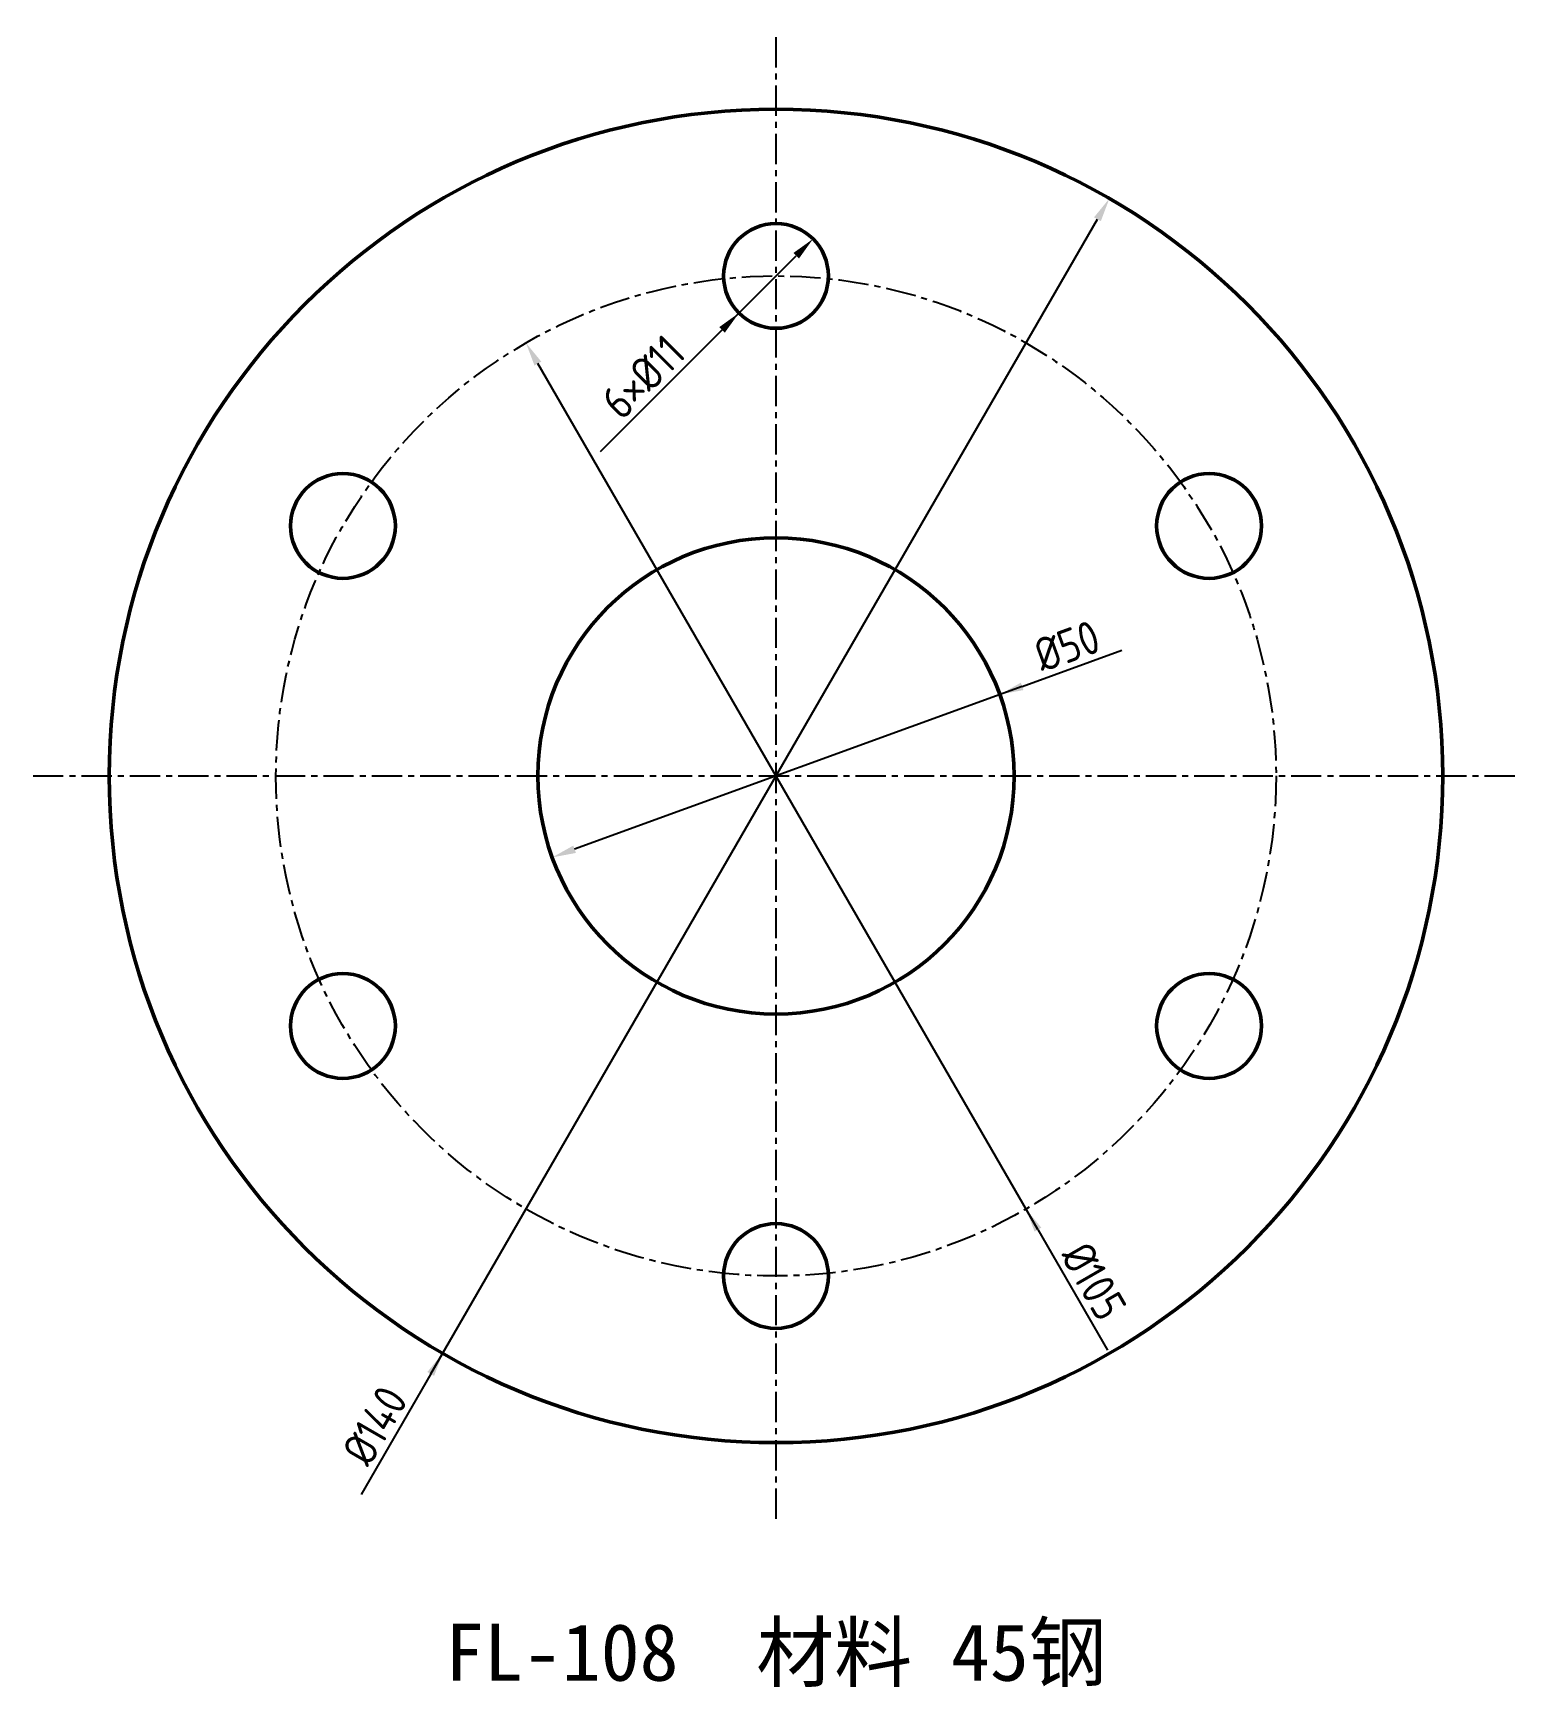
# Model space of a CAD drawing. Header units: millimetres. Extents: x -78 to 78, y -96 to 78.
import ezdxf
from ezdxf.enums import TextEntityAlignment as Align

# ---------------------------------------------------------------- set-up
doc = ezdxf.new("R2010")
doc.units = ezdxf.units.MM
doc.linetypes.add('CENTER', pattern=[5.08, 3.175, -0.635, 0.635, -0.635])
for name, color, linetype, lineweight in [('CENTER', 1, 'CENTER', 25), ('DIM', 3, 'Continuous', 18), ('HOLES', 7, 'Continuous', 50), ('OUTLINE', 7, 'Continuous', 50), ('TEXT', 7, 'Continuous', 25)]:
    doc.layers.add(name, color=color, linetype=linetype, lineweight=lineweight)
doc.styles.add('CN', font='simsun.ttc')
doc.styles.get("Standard").update_dxf_attribs({"font": 'gbenor.shx', "bigfont": 'gbcbig.shx'})
doc.dimstyles.new('AGENTCAD', dxfattribs={"dimtxt": 3.5, "dimasz": 2.5, "dimexe": 1.25, "dimexo": 0.625, "dimtad": 1, "dimdsep": 46, "dimtxsty": 'Standard', "dimcen": 2.5, "dimazin": 3, "dimtfac": 1, "dimtmove": 0, "dimatfit": 3})

msp = doc.modelspace()

# ---------------------------------------------------------------- linework, layer by layer
at = {"layer": 'CENTER', "linetype": 'CENTER'}
for p, q in [((0, -78), (0, 78)), ((-78, 0), (78, 0))]:
    msp.add_line(p, q, dxfattribs=at)
msp.add_circle((0, 0), 52.5, dxfattribs=at)
at = {"layer": 'HOLES'}
for centre in [(0, 52.5), (-45.466, 26.25), (45.466, 26.25), (-45.466, -26.25), (45.466, -26.25), (0, -52.5)]:
    msp.add_circle(centre, 5.5, dxfattribs=at)
at = {"layer": 'OUTLINE'}
for radius in [70, 25]:
    msp.add_circle((0, 0), radius, dxfattribs=at)

# ---------------------------------------------------------------- texts
at = {"layer": 'TEXT', "style": 'CN'}
msp.add_text('FL-108  材料 45钢', height=6, dxfattribs=at).set_placement((0, -95), align=Align.CENTER)

# ---------------------------------------------------------------- dimensions: what is measured, and where the dimension line sits
at = {"layer": 'DIM'}
for p1, p2 in [((35, 60.622), (-35, -60.622)), ((-26.25, 45.466), (26.25, -45.466)), ((-23.492, -8.551), (23.492, 8.551))]:
    msp.add_diameter_dim_2p(p1=p1, p2=p2, dimstyle='AGENTCAD', override={"dimtxt": 3.5}, dxfattribs=at).render()
msp.add_diameter_dim_2p(p1=(3.889, 56.389), p2=(-3.889, 48.611), text='6×Ø11', dimstyle='AGENTCAD', override={"dimtxt": 3.5}, dxfattribs=at).render()

doc.saveas('drawing.dxf')
